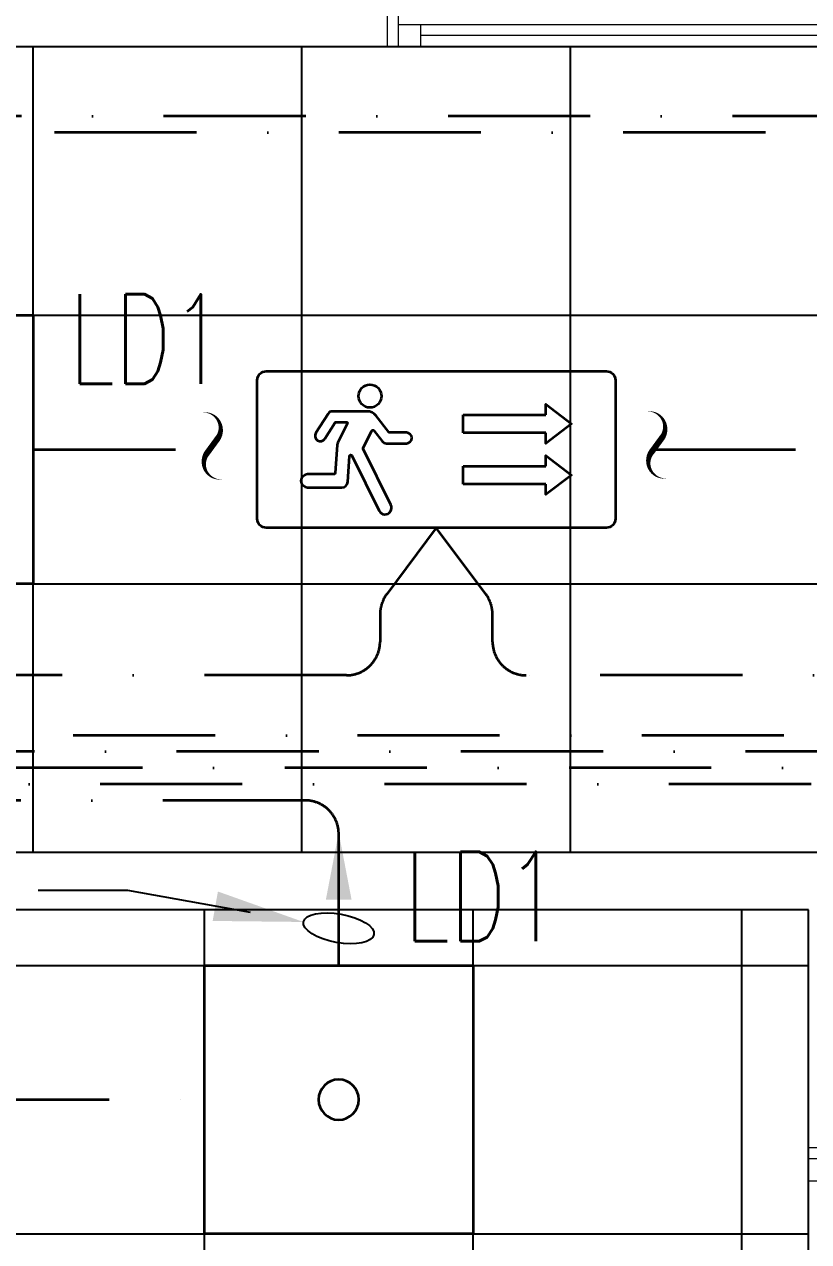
# Model space of a CAD drawing. Header units: inches. Extents: x -12418 to 57169, y -29325 to 19878.
# Drawn here: x 29598 to 31350, y -3617 to -897 of the extents above; entities that cross this region are included whole.
import ezdxf
from ezdxf import colors
from ezdxf.entities.mleader import LeaderData, LeaderLine
from ezdxf.enums import TextEntityAlignment as Align
from ezdxf.math import Vec2, Vec3

# ---------------------------------------------------------------- set-up
doc = ezdxf.new("R2010")
doc.units = ezdxf.units.IN
doc.header["$LTSCALE"] = 25
doc.header["$MEASUREMENT"] = 0
doc.linetypes.add('DASHDOT', pattern=[25.4, 12.7, -6.35, 0, -6.35])
doc.layers.get('0').update_dxf_attribs({"color": 8})
for name, color, linetype, lineweight in [('00-Ground Floor$0$Aluminum', 251, 'Continuous', 5), ('00-Ground Floor$0$Walls', 251, 'Continuous', 5), ('E-LITE-CIRC-NUMB', 6, 'Continuous', 25), ('E-LITE-CLNG', 150, 'Continuous', 35), ('E-LITE-CLNG-CNDT', 6, 'DASHDOT', 35), ('E-LITE-CLNG-CNDT @ 100', 6, 'DASHDOT', 35), ('E-LITE-CTRL', 6, 'Continuous', 25), ('E-LITE-EXIT-CLNG @ 100', 3, 'Continuous', 35), ('E-LITE-EXIT-CTRL', 6, 'Continuous', 25), ('E-LITE-EXIT-IDEN', 6, 'Continuous', 25), ('E-LITE-IDEN', 6, 'Continuous', 25), ('E-LITE-TEXT', 6, 'Continuous', 25)]:
    doc.layers.add(name, color=color, linetype=linetype, lineweight=lineweight)
doc.layers.add('00-Ground Floor$0$False Ceiling', color=251, linetype='Continuous')
doc.layers.add('E-LIGHTING CONDUIT', color=6, linetype='Continuous')
doc.styles.add('DC_Elc_Romans', font='elc_romans.shx', dxfattribs={"width": 0.7})
doc.styles.add('DC_Simplex', font='SIMPLEX.shx', dxfattribs={"width": 0.7})

# ---------------------------------------------------------------- blocks, each defined once
blk = doc.blocks.new('00-Ground Floor$0$A$C37be4daf')
at = {"layer": '00-Ground Floor$0$Aluminum'}
for p, q in [((1416, 598.2), (216, 598.2)), ((241, 498.2), (241, 598.2)), ((291, 548.2), (291, 598.2)), ((291, 573.2), (1341, 573.2)), ((1341, 548.2), (1341, 598.2)), ((1391, 498.2), (1391, 598.2)), ((1391, 548.2), (241, 548.2)), ((1416, 498.2), (216, 498.2))]:
    blk.add_line(p, q, dxfattribs=at)
at = {"layer": '00-Ground Floor$0$Walls'}
for p, q in [((216, 498.2), (216, 598.2)), ((1416, 498.2), (1416, 598.2))]:
    blk.add_line(p, q, dxfattribs=at)
blk = doc.blocks.new('00-Ground Floor$0$A$Ce9e1c4c3')
at = {"layer": '00-Ground Floor$0$False Ceiling', "color": 254, "linetype": 'Continuous'}
for p, q in [((-51182.1, -947.4, 0), (-87736.7, -947.4, 0)), ((-70382.1, -2747.4), (-70382.1, -947.4)), ((-69782.1, -2747.4), (-69782.1, -947.4)), ((-69182.1, -2747.4), (-69182.1, -947.4)), ((-87736.7, -1547.4), (-51182.1, -1547.4)), ((-87736.7, -2147.4), (-51182.1, -2147.4)), ((-87736.7, -2747.4, 0), (-51182.1, -2747.4, 0)), ((-70000, -13467.4), (-70000, -2875.8)), ((-69400, -13467.4), (-69400, -2875.8)), ((-68800, -13467.4), (-68800, -2875.8)), ((-76050.5, -3000), (-68650.5, -3000)), ((-76050.5, -3600), (-68650.5, -3600))]:
    blk.add_line(p, q, dxfattribs=at)
at = {"layer": '00-Ground Floor$0$False Ceiling', "color": 254}
for p, q in [((-68650.5, -2875.8, 0), (-76050.5, -2875.8, 0)), ((-68650.5, -13467.4, 0), (-68650.5, -2875.8, 0))]:
    blk.add_line(p, q, dxfattribs=at)
blk = doc.blocks.new('00-Ground Floor')
at = {"layer": '00-Ground Floor$0$Walls'}
blk.add_line((17732.9, -947.4, 0), (43417.9, -947.4, 0), dxfattribs=at)
for p, rotation in [((31823.9, -349.2, 0), 180), ((31947.7, -4823.4, 0), 90)]:
    blk.add_blockref('00-Ground Floor$0$A$C37be4daf', p, dxfattribs=dict(rotation=rotation))
at = {"layer": '00-Ground Floor$0$False Ceiling', "color": 254}
blk.add_blockref('00-Ground Floor$0$A$Ce9e1c4c3', (100000, 0), dxfattribs=at)
blk = doc.blocks.new('*U68')
blk.add_lwpolyline([(-300, 300), (-300, -300), (300, -300), (300, 300)], close=True)
blk.add_circle((0, 0), 45)
at = {"layer": 'E-LITE-CIRC-NUMB', "style": 'DC_Simplex', "width": 0.7, "flags": 8}
blk.add_attdef('CIRCUIT', text='', height=200, rotation=0, dxfattribs=at).set_placement((-473.9, 300), align=Align.RIGHT)
at = {"layer": 'E-LITE-CTRL', "style": 'DC_Simplex', "width": 0.7, "flags": 8}
blk.add_attdef('CONTROL', (1118.9, -935), '', height=200, rotation=360, dxfattribs=at)
at = {"layer": 'E-LITE-IDEN', "style": 'DC_Simplex', "width": 0.7, "flags": 8}
blk.add_attdef('TYPE', (-145.9, 353.8), '', height=200, rotation=360, dxfattribs=at)
blk = doc.blocks.new('*U20')
at = {"color": 9}
for p, q in [((0.603, -1.375), (0.603, -0.975)), ((0.603, -0.975), (2.447, -0.975)), ((2.447, -1.375), (0.603, -1.375)), ((0.603, -2.521), (0.603, -2.121)), ((0.603, -2.121), (2.447, -2.121)), ((2.447, -2.521), (0.603, -2.521))]:
    blk.add_line(p, q, dxfattribs=at)
blk.add_lwpolyline([(3.8, -3.5), (-3.8, -3.5, -0.414214), (-4, -3.3), (-4, -0.2, -0.414214), (-3.8, 0), (3.8, 0, -0.414214), (4, -0.2), (4, -3.3, -0.414214)], format="xyb", close=True)
for points in [[(2.447, -0.975), (2.447, -0.738), (3.021, -1.175), (2.447, -1.612), (2.447, -1.375)], [(2.447, -2.121), (2.447, -1.884), (3.021, -2.321), (2.447, -2.758), (2.447, -2.521)]]:
    blk.add_lwpolyline(points, dxfattribs=at)
blk.add_lwpolyline([(-2.489, -1.509), (-2.259, -1.15, -0.255575), (-2.236, -1.137), (-2.012, -1.137, -0.558794), (-1.989, -1.176), (-2.2, -1.596, 0.100171), (-2.213, -1.642), (-2.257, -2.278, -0.394397), (-2.283, -2.303), (-2.874, -2.303, 1), (-2.874, -2.598), (-2.108, -2.598, 0.394397), (-1.975, -2.473), (-1.936, -1.897, -0.766279), (-1.885, -1.887), (-1.278, -3.118, 1), (-1.014, -2.988), (-1.63, -1.738, -0.235619), (-1.63, -1.714), (-1.437, -1.332, -0.5506), (-1.392, -1.327), (-1.206, -1.567, 0.231482), (-1.111, -1.613), (-0.667, -1.613, 1), (-0.667, -1.372), (-1.039, -1.372, -0.231482), (-1.06, -1.362), (-1.345, -0.996, 0.231482), (-1.547, -0.897), (-2.316, -0.897, 0.255575), (-2.418, -0.952), (-2.691, -1.379, 1)], format="xyb", close=True, dxfattribs=at)
blk.add_circle((-1.481, -0.557), 0.257, dxfattribs=at)
at = {"layer": 'E-LITE-EXIT-CTRL', "style": 'DC_Simplex', "width": 0.7, "flags": 8}
blk.add_attdef('CONTROL', (4.5, -6), '', height=2, rotation=360, dxfattribs=at)
at = {"layer": 'E-LITE-EXIT-IDEN', "style": 'DC_Simplex', "width": 0.7, "flags": 8}
blk.add_attdef('TYPE', (4.5, 0.5), '', height=2, rotation=360, dxfattribs=at)
blk = doc.blocks.new('CD-CUT')
at = {"linetype": 'Continuous'}
blk.add_lwpolyline([(-30.4, 100, 0, 1.75, 0), (-13.9, 97.3, 1.75, 17.5, -0.545095), (15.4, 21.1, 17.5, 17.5, 0), (-15.4, -21.1, 17.5, 1.75, 0.545095), (13.9, -97.3, 1.75, 0, 0), (30.4, -100, 0, 0, 0)], format="xyseb", dxfattribs=at)
blk = doc.blocks.new('*U61')
blk.add_lwpolyline([(-300, 300), (-300, -300), (300, -300), (300, 300)], close=True)
blk.add_circle((0, 0), 45)
at = {"layer": 'E-LITE-CIRC-NUMB', "style": 'DC_Simplex', "width": 0.7, "flags": 8}
blk.add_attdef('CIRCUIT', text='', height=200, rotation=0, dxfattribs=at).set_placement((-473.9, 300), align=Align.RIGHT)
at = {"layer": 'E-LITE-CTRL', "style": 'DC_Simplex', "width": 0.7, "flags": 8}
blk.add_attdef('CONTROL', (1118.9, -935), '', height=200, rotation=360, dxfattribs=at)
at = {"layer": 'E-LITE-IDEN', "style": 'DC_Simplex', "width": 0.7, "flags": 8}
blk.add_attdef('TYPE', (-380, 146.8), '', height=200, rotation=360, dxfattribs=at)
blk = doc.blocks.new('*U56')
blk.add_hatch(color=256).paths.add_polyline_path([(-0.287, 0), (0, -1.5), (0.287, 0)])
blk = doc.blocks.new('DC_Arrow-ArrowEllipse')
at = {"color": 0}
blk.add_ellipse((0, 0), major_axis=(0.4, 0), ratio=0.4, dxfattribs=at)
at = {"color": 0, "ltscale": 0.5}
blk.add_solid([(-1.4, 0.167), (-0.4, 0), (-1.4, -0.167)], dxfattribs=at)

msp = doc.modelspace()

# ---------------------------------------------------------------- linework, layer by layer
at = {"layer": 'E-LITE-CLNG-CNDT', "elevation": 0}
for points in [[(36600, 5100), (37212.6, 5100, -0.414214), (37287.6, 5025), (37287.6, -1027.9, -0.414214), (37212.6, -1102.9), (19401.6, -1102.9, 0.414214), (19326.6, -1177.9), (19326.6, -2847.4)], [(44016.8, -9600), (44016.8, -9412.3, 0.414214), (43941.8, -9337.3), (41606, -9337.3, -0.414214), (41531, -9262.3), (41531, -2561.2, 0.414214), (41456, -2486.2), (19465.1, -2486.2, 0.414214), (19390.1, -2561.2), (19390.1, -2847.4)], [(40492.1, -3600), (40492.1, -2597.5, 0.414214), (40417.1, -2522.5), (19498.4, -2522.5, 0.414214), (19423.4, -2597.5), (19423.4, -2847.4)], [(36922.9, -3000), (36922.9, -2633.8, 0.414214), (36847.9, -2558.8), (19531.8, -2558.8, 0.414214), (19456.8, -2633.8), (19456.8, -2847.4)], [(32700, -3601.6), (32700, -2670.1, 0.414214), (32625, -2595.1), (19565.1, -2595.1, 0.414214), (19490.1, -2670.1), (19490.1, -2847.4)]]:
    msp.add_lwpolyline(points, format="xyb", dxfattribs=at)
at = {"layer": 'E-LITE-CLNG-CNDT'}
for points in [[(45300, 0), (45300, -1064.2, -0.414214), (45225, -1139.2), (19434.9, -1139.2, 0.414214), (19359.9, -1214.2), (19359.9, -2847.4)], [(30300, -3000), (30300, -2706.4, 0.414214), (30225, -2631.4), (19598.9, -2631.4, 0.414214), (19523.9, -2706.4), (19523.9, -2847.4)]]:
    msp.add_lwpolyline(points, format="xyb", dxfattribs=at)
for points in [[(29617.9, -1847.4), (30011.8, -1847.4)], [(31002.9, -1847.4), (32017.9, -1847.4)], [(28200, -3300), (30000, -3300)]]:
    msp.add_lwpolyline(points, dxfattribs=at)
at = {"layer": 'E-LITE-CLNG-CNDT', "color": 1}
for points in [[(30517.9, -2022.4), (30407.3, -2170.4, 0.161846), (30392.4, -2215.3), (30392.4, -2276.8, -0.414214), (30317.4, -2351.8), (26363.3, -2351.8, 0.414214), (26288.3, -2426.8), (26288.3, -4048.2), (26100, -4350)], [(37117.9, -2022.4), (37007.3, -2170.4, 0.161846), (36992.4, -2215.3), (36992.4, -2276.8, -0.414214), (36917.4, -2351.8), (30718.5, -2351.8, -0.414214), (30643.5, -2276.8), (30643.5, -2215.3, 0.161846), (30628.5, -2170.4), (30517.9, -2022.4)]]:
    msp.add_lwpolyline(points, format="xyb", dxfattribs=at)

# ---------------------------------------------------------------- block references
at = {"layer": 'E-LIGHTING CONDUIT', "xscale": 0.762, "yscale": 0.762, "zscale": 0.762}
for p in [(30017.6, -1839.4), (31010.3, -1837.2)]:
    msp.add_blockref('CD-CUT', p, dxfattribs=at)
at = {"layer": 'E-LITE-CLNG'}
ref = msp.add_blockref('*U61', (29317.9, -1847.4), dxfattribs=dict(at, xscale=-1))
ref.add_attrib('TYPE', 'LD1', (29697.9, -1700.6), dxfattribs={"layer": 'E-LITE-IDEN', "height": 200, "rotation": 0, "style": 'DC_Simplex', "width": 0.7, "flags": 8})
ref = msp.add_blockref('*U68', (30300, -3300), dxfattribs=dict(at, xscale=-1))
ref.add_attrib('TYPE', 'LD1', (30445.9, -2946.2), dxfattribs={"layer": 'E-LITE-IDEN', "height": 200, "rotation": 0, "style": 'DC_Simplex', "width": 0.7, "flags": 8})
at = {"layer": 'E-LITE-CLNG-CNDT'}
msp.add_blockref('00-Ground Floor', (0, 0), dxfattribs=at)
at = {"layer": 'E-LITE-CLNG-CNDT @ 100', "xscale": 100, "yscale": 100, "zscale": 100, "rotation": 180}
msp.add_blockref('*U56', (30300, -2853.2), dxfattribs=at)
at = {"layer": 'E-LITE-EXIT-CLNG @ 100', "xscale": 100, "yscale": 100, "zscale": 100}
msp.add_blockref('*U20', (30517.9, -1672.4), dxfattribs=at)

# ---------------------------------------------------------------- leaders
at = {"layer": 'E-LITE-TEXT'}
ml = msp.add_multileader_mtext('Standard', dxfattribs=at)
ml.set_content('TO LP-GF/L2', color=256, style='DC_Elc_Romans')
ml.set_leader_properties(color=45)
ml.set_arrow_properties(name='DC_Arrow-ArrowEllipse')
ml.build(insert=Vec2(0, 0))
ml.multileader.update_dxf_attribs({"dogleg_length": 2, "arrow_head_size": 200, "scale": 100})
ctx = ml.context
ctx.base_point, ctx.scale, ctx.char_height, ctx.arrow_head_size, ctx.landing_gap_size, ctx.plane_origin = Vec3(27795.7, -2833, 0), 100, 200, 200, 200, Vec3(19537, -1151.2, 0)
ctx.text_align_type = 2
notes = []
notes.append((ctx, [(1, (1, 1, 0), (29829, -2833, 0), (-1, 0), 200, [(0, [(30300, -2917.1, 0)], 0, [])])]))
ctx.mtext.insert, ctx.mtext.alignment, ctx.mtext.flow_direction = Vec3(29429, -2699.6, 0), 3, 5
for ctx, leaders in notes:
    for number, flags, end, landing, length, lines in leaders:
        leader = LeaderData()
        leader.index, (leader.has_last_leader_line, leader.has_dogleg_vector, leader.attachment_direction) = number, flags
        leader.last_leader_point, leader.dogleg_vector, leader.dogleg_length = Vec3(end), Vec3(landing), length
        for number, points, colour, breaks in lines:
            line = LeaderLine()
            line.index, line.vertices, line.color, line.breaks = number, Vec3.list(points), colors.encode_raw_color(colour), breaks
            leader.lines.append(line)
        ctx.leaders.append(leader)

doc.saveas('drawing.dxf')
